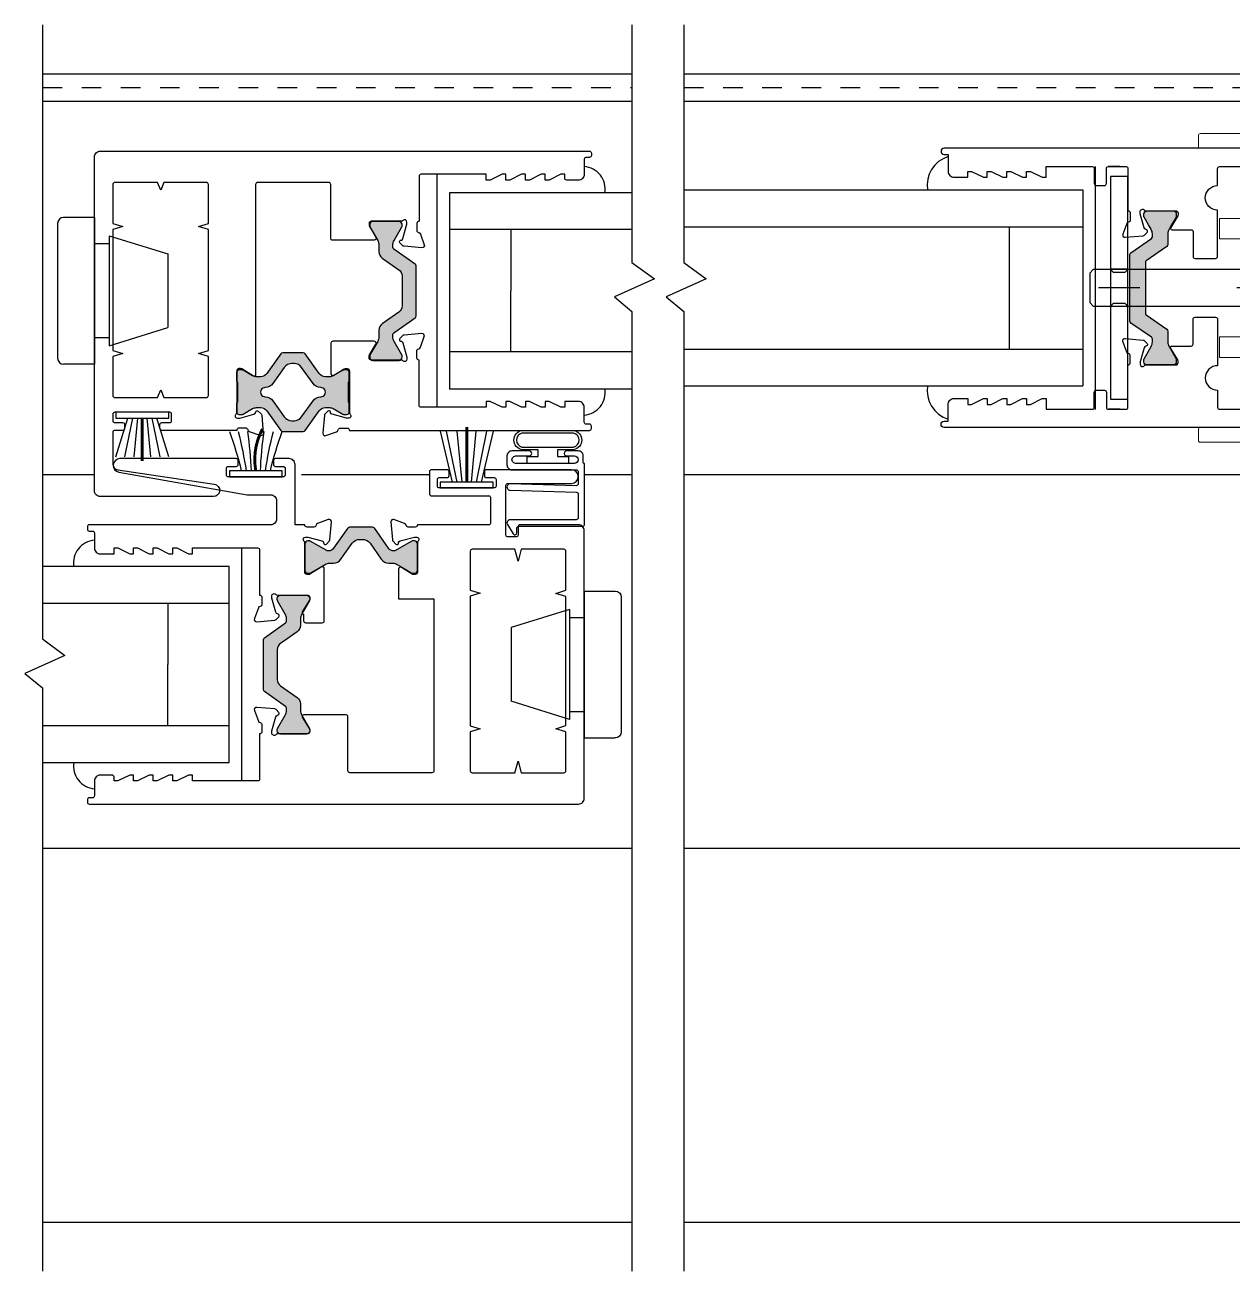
# Model space of a CAD drawing. Extents: x -40 to 95, y -81 to 25.
# Drawn here: x 6.46 to 12.62, y -3.75 to 2.62 of the extents above; entities that cross this region are included whole.
import ezdxf

# ---------------------------------------------------------------- set-up
doc = ezdxf.new("R2010")
doc.units = 0
doc.header["$LTSCALE"] = 0.25
doc.header["$MEASUREMENT"] = 0
doc.linetypes.add('HIDDEN', pattern=[0.375, 0.25, -0.125])
doc.layers.get('0').update_dxf_attribs({"linetype": 'CONTINUOUS'})
for name, color, linetype in [('GLASS-VINYL', 7, 'CONTINUOUS'), ('I-STRUT', 7, 'CONTINUOUS'), ('MISC', 7, 'CONTINUOUS'), ('SASH', 5, 'CONTINUOUS'), ('SEAL', 7, 'CONTINUOUS'), ('SILL-PAN', 7, 'CONTINUOUS'), ('VENT', 5, 'CONTINUOUS')]:
    doc.layers.add(name, color=color, linetype=linetype)
doc.styles.get("Standard").update_dxf_attribs({"font": 'simplex.shx'})

# ---------------------------------------------------------------- blocks, each defined once
blk = doc.blocks.new('25064-18mmX6mm-I-STRUT')
at = {"layer": 'I-STRUT'}
h = blk.add_hatch(color=256, dxfattribs=at)
h.dxf.hatch_style = 1
h.paths.add_polyline_path([(-0.2205, 0.3535, 0.57735), (-0.2341, 0.3299), (-0.2299, 0.3219, -0.215906), (-0.2352, 0.3257), (-0.1953, 0.2566, -0.131652), (-0.189, 0.233), (-0.189, 0.1993, 0.244698), (-0.1722, 0.167), (-0.0877, 0.1078, -0.244698), (-0.0709, 0.0756), (-0.0709, -0.0773, -0.244698), (-0.0877, -0.1095), (-0.1722, -0.1687, 0.244698), (-0.189, -0.201), (-0.189, -0.2347, -0.131652), (-0.1953, -0.2583), (-0.2352, -0.3274, 0.245227), (-0.2355, -0.3346, 0.507805), (-0.2205, -0.3552), (-0.0866, -0.3552, 0.414214), (-0.0709, -0.3394, 0.469068), (-0.0719, -0.3274), (-0.1118, -0.2583, -0.131652), (-0.1181, -0.2347), (-0.1181, -0.2174), (-0.005, -0.1382, 0.244698), (0, -0.1285), (0, -0.1268), (0, 0.1268, 0.244698), (-0.005, 0.1365), (-0.1181, 0.2157), (-0.1181, 0.233, -0.131652), (-0.1118, 0.2566), (-0.0719, 0.3257, 0.131652), (-0.0709, 0.3296, 0.640011), (-0.0866, 0.3535)])
blk.add_lwpolyline([(0, -0.1299), (0, -0.1268), (0, 0.1268, 0.244698), (-0.005, 0.1365), (-0.1131, 0.2122, -0.244698), (-0.1181, 0.2218), (-0.1181, 0.233, -0.131652), (-0.1118, 0.2566), (-0.0719, 0.3257, 0.131652), (-0.0709, 0.3296), (-0.0709, 0.3377, 0.414214), (-0.0866, 0.3535), (-0.2205, 0.3535, 0.414214), (-0.2362, 0.3377), (-0.2362, 0.3296, 0.131652), (-0.2352, 0.3257), (-0.1953, 0.2566, -0.131652), (-0.189, 0.233), (-0.189, 0.1993, 0.244698), (-0.1722, 0.167), (-0.0877, 0.1078, -0.244698), (-0.0709, 0.0756), (-0.0709, -0.0773, -0.244698), (-0.0877, -0.1095), (-0.1722, -0.1687, 0.244698), (-0.189, -0.201), (-0.189, -0.2347, -0.131652), (-0.1953, -0.2583), (-0.2352, -0.3274, 0.131652), (-0.2362, -0.3313), (-0.2362, -0.3394, 0.414214), (-0.2205, -0.3552), (-0.0866, -0.3552, 0.414214), (-0.0709, -0.3394), (-0.0709, -0.3313, 0.131652), (-0.0719, -0.3274), (-0.1118, -0.2583, -0.131652), (-0.1181, -0.2347), (-0.1181, -0.2235, -0.244698), (-0.1131, -0.2139), (-0.005, -0.1382, 0.244698), (0, -0.1285)], format="xyb", dxfattribs=at)
blk = doc.blocks.new('25065-14.6mmX10.2mm-I-STRUT')
at = {"layer": 'I-STRUT'}
h = blk.add_hatch(color=256, dxfattribs=at)
h.dxf.hatch_style = 1
h.paths.add_polyline_path([(-0.2213, 0.1958, 0.242889), (-0.2309, 0.2008), (-0.2835, 0.2008), (-0.336, 0.2008, 0.242889), (-0.3456, 0.1958), (-0.417, 0.0953, -0.242889), (-0.4491, 0.0787), (-0.4697, 0.0787, -0.131652), (-0.4893, 0.084), (-0.5378, 0.112, 0.317667), (-0.5514, 0.1108, 0.6401), (-0.5709, 0.1018), (-0.5709, 0.0591, 0.236068), (-0.5669, 0.0512), (-0.5669, -0.0512, 0.236068), (-0.5709, -0.0591), (-0.5709, -0.1018, 0.6401), (-0.5514, -0.1108, 0.317667), (-0.5378, -0.112), (-0.4893, -0.084, -0.131652), (-0.4697, -0.0787), (-0.4491, -0.0787, -0.242889), (-0.417, -0.0953), (-0.3456, -0.1958, 0.242889), (-0.336, -0.2008), (-0.2835, -0.2008), (-0.2309, -0.2008, 0.242889), (-0.2213, -0.1958), (-0.1499, -0.0953, -0.242889), (-0.1178, -0.0787), (-0.0973, -0.0787, -0.131652), (-0.0776, -0.084), (-0.0291, -0.112, 0.317667), (-0.0155, -0.1108, 0.6401), (0.0039, -0.1018), (0.0039, -0.0591, 0.236068), (0, -0.0512), (0, 0.0512, 0.236068), (0.0039, 0.0591), (0.0039, 0.1018, 0.6401), (-0.0155, 0.1108, 0.317667), (-0.0291, 0.112), (-0.0776, 0.084, -0.131652), (-0.0973, 0.0787), (-0.1178, 0.0787, -0.242889), (-0.1499, 0.0953)])
h.paths.add_polyline_path([(-0.1807, 0.0438, 0.244669), (-0.1419, 0.0239, -1.006741), (-0.1419, -0.0234, 0.244669), (-0.1807, -0.0432), (-0.2392, -0.1255, -0.242889), (-0.2777, -0.1454), (-0.2892, -0.1454, -0.242889), (-0.3277, -0.1255), (-0.3862, -0.0432, 0.244669), (-0.425, -0.0234, -1.006741), (-0.425, 0.0239, 0.244669), (-0.3862, 0.0438), (-0.3277, 0.1261, -0.242889), (-0.2892, 0.1459), (-0.2777, 0.1459, -0.242889), (-0.2392, 0.1261)], flags=16)
for points in [[(-0.5709, -0.0591), (-0.5709, -0.1018, 0.414214), (-0.5591, -0.1136), (-0.5437, -0.1136, 0.131652), (-0.5378, -0.112), (-0.4893, -0.084, -0.131652), (-0.4697, -0.0787), (-0.4491, -0.0787, -0.242889), (-0.417, -0.0953), (-0.3456, -0.1958, 0.242889), (-0.336, -0.2008), (-0.2835, -0.2008), (-0.2309, -0.2008, 0.242889), (-0.2213, -0.1958), (-0.1499, -0.0953, -0.242889), (-0.1178, -0.0787), (-0.0973, -0.0787, -0.131652), (-0.0776, -0.084), (-0.0291, -0.112, 0.131652), (-0.0232, -0.1136), (-0.0079, -0.1136, 0.414214), (0.0039, -0.1018), (0.0039, -0.0591, 0.236068), (0, -0.0512), (0, 0.0512, 0.236068), (0.0039, 0.0591), (0.0039, 0.1018, 0.414214), (-0.0079, 0.1136), (-0.0232, 0.1136, 0.131652), (-0.0291, 0.112), (-0.0776, 0.084, -0.131652), (-0.0973, 0.0787), (-0.1178, 0.0787, -0.242889), (-0.1499, 0.0953), (-0.2213, 0.1958, 0.242889), (-0.2309, 0.2008), (-0.2835, 0.2008), (-0.336, 0.2008, 0.242889), (-0.3456, 0.1958), (-0.417, 0.0953, -0.242889), (-0.4491, 0.0787), (-0.4697, 0.0787, -0.131652), (-0.4893, 0.084), (-0.5378, 0.112, 0.131652), (-0.5437, 0.1136), (-0.5591, 0.1136, 0.414214), (-0.5709, 0.1018), (-0.5709, 0.0591, 0.236068), (-0.5669, 0.0512), (-0.5669, -0.0512, 0.236068)], [(-0.425, -0.0234, -0.244669), (-0.3862, -0.0432), (-0.3277, -0.1255, 0.242889), (-0.2892, -0.1454), (-0.2835, -0.1454), (-0.2777, -0.1454, 0.242889), (-0.2392, -0.1255), (-0.1807, -0.0432, -0.244669), (-0.1419, -0.0234, 1.006741), (-0.1419, 0.0239, -0.244669), (-0.1807, 0.0438), (-0.2392, 0.1261, 0.242889), (-0.2777, 0.1459), (-0.2835, 0.1459), (-0.2892, 0.1459, 0.242889), (-0.3277, 0.1261), (-0.3862, 0.0438, -0.244669), (-0.425, 0.0239, 1.006741)]]:
    blk.add_lwpolyline(points, format="xyb", close=True, dxfattribs=at)
blk = doc.blocks.new('3727-1-THERMAL-SLIDING-INTERLOCKER')
at = {"layer": 'VENT'}
for points in [[(2.5, 0.84), (2.5, 0.764, -0.414214), (2.47, 0.734), (2.41, 0.734, -0.414214), (2.4, 0.744), (2.4, 0.764), (2.38, 0.764), (2.32, 0.734), (2.3, 0.734), (2.3, 0.764), (2.28, 0.764), (2.22, 0.734), (2.2, 0.734), (2.2, 0.764), (2.18, 0.764), (2.12, 0.734), (2.1, 0.734), (2.1, 0.764), (2.08, 0.764), (2.02, 0.734), (2, 0.734), (2, 0.764), (1.667, 0.764, 0.414214), (1.657, 0.754), (1.657, 0.524, 0.414214), (1.6454, 0.5124), (1.6454, 0.4775, 0.359508), (1.6548, 0.4661, -0.263725), (1.6635, 0.4587), (1.6834, 0.4041), (1.6834, 0.404, -0.548619), (1.6715, 0.3885), (1.5799, 0.3965, -0.176327), (1.5727, 0.3999), (1.5586, 0.4139, -0.57735), (1.562, 0.4269), (1.5664, 0.4281, 0.267949), (1.5746, 0.4363), (1.594, 0.5085, 0.065543), (1.5944, 0.5115), (1.5944, 0.5201, 0.6885), (1.5741, 0.5279, -0.213422), (1.5654, 0.524), (1.413, 0.524, 0.414214), (1.4014, 0.5124), (1.4014, 0.5038, 0.137872), (1.4031, 0.4978), (1.4369, 0.4424, -0.585524), (1.4283, 0.4272), (1.216, 0.4272, -0.414214), (1.206, 0.4372), (1.206, 0.712, 0.414214), (1.196, 0.722), (0.8328, 0.722, 0.414214), (0.8228, 0.712), (0.8228, -0.2596, -0.585524), (0.811, -0.2662), (0.7522, -0.2303, 0.137872), (0.7462, -0.2286), (0.7376, -0.2286, 0.414214), (0.726, -0.2402), (0.726, -0.4524, -0.213422), (0.7221, -0.4611, 0.6885), (0.7299, -0.4814), (0.7385, -0.4814, 0.065543), (0.7415, -0.481), (0.8137, -0.4616, 0.267949), (0.8219, -0.4534), (0.8231, -0.449, -0.57735), (0.8361, -0.4456), (0.8501, -0.4597, -0.176327), (0.8535, -0.4669), (0.8615, -0.5585, -0.548619), (0.846, -0.5704), (0.8459, -0.5704), (0.7913, -0.5505, -0.263725), (0.7839, -0.5418, 0.359508), (0.7725, -0.5324), (0.7376, -0.5324, 0.414214), (0.726, -0.544), (0.344, -0.544, -0.414214), (0.334, -0.534), (0.334, -0.514, -0.414214), (0.344, -0.504), (0.384, -0.504, 0.414214), (0.394, -0.494), (0.394, -0.461, 0.414214), (0.384, -0.451), (0.104, -0.451, 0.414214), (0.094, -0.461), (0.094, -0.494, 0.414214), (0.104, -0.504), (0.144, -0.504, -0.414214), (0.154, -0.514), (0.154, -0.534, -0.414214), (0.144, -0.544), (0.104, -0.544, 0.414214), (0.094, -0.554), (0.094, -0.7151, 0.3714), (0.1196, -0.7448), (0.6118, -0.8184, -0.928445), (0.6071, -0.882), (0.03, -0.882, -0.414214), (0, -0.852), (0, 0.852, -0.414214), (0.03, 0.882), (2.526, 0.882, -0.414214), (2.536, 0.872), (2.536, 0.86, -0.414214), (2.526, 0.85), (2.51, 0.85, 0.414214)], [(0.094, 0.5125), (0.1445, 0.497), (0.094, 0.4815), (0.094, -0.1355), (0.1445, -0.151), (0.094, -0.1665), (0.094, -0.366, 0.414214), (0.104, -0.376), (0.3227, -0.376), (0.3382, -0.336), (0.3537, -0.376), (0.572, -0.376, 0.414214), (0.582, -0.366), (0.582, -0.1666), (0.5315, -0.1513), (0.582, -0.136), (0.582, 0.482), (0.5315, 0.4973), (0.582, 0.5126), (0.582, 0.712, 0.414214), (0.572, 0.722), (0.3537, 0.722), (0.3382, 0.682), (0.3227, 0.722), (0.104, 0.722, 0.414214), (0.094, 0.712)]]:
    blk.add_lwpolyline(points, format="xyb", close=True, dxfattribs=at)
blk = doc.blocks.new('3727-2-THERMAL-SLIDING-INTERLOCKER')
at = {"layer": 'VENT'}
blk.add_lwpolyline([(1.1809, -0.5704), (1.2355, -0.5505, 0.263725), (1.2429, -0.5418, -0.359508), (1.2543, -0.5324), (1.2892, -0.5324, -0.414214), (1.3008, -0.544), (2.5254, -0.544, 0.414214), (2.5354, -0.534), (2.5354, -0.522, 0.414214), (2.5254, -0.512), (2.5094, -0.512, -0.414214), (2.4994, -0.502), (2.4994, -0.426, 0.414214), (2.4694, -0.396), (2.3994, -0.396), (2.3994, -0.426), (2.3794, -0.426), (2.3194, -0.396), (2.2994, -0.396), (2.2994, -0.426), (2.2794, -0.426), (2.2194, -0.396), (2.1994, -0.396), (2.1994, -0.426), (2.1794, -0.426), (2.1194, -0.396), (2.0994, -0.396), (2.0994, -0.426), (2.0794, -0.426), (2.0194, -0.396), (1.9994, -0.396), (1.9994, -0.426), (1.6664, -0.426, -0.414214), (1.6564, -0.416), (1.6564, -0.1849, -0.414214), (1.6448, -0.1732), (1.6448, -0.1384, -0.359508), (1.6542, -0.127, 0.263725), (1.6629, -0.1195), (1.6828, -0.065), (1.6828, -0.0649, 0.548619), (1.6709, -0.0493), (1.5793, -0.0574, 0.176327), (1.5721, -0.0607), (1.558, -0.0748, 0.57735), (1.5615, -0.0878), (1.5658, -0.0889, -0.267949), (1.5741, -0.0972), (1.5934, -0.1694, -0.065543), (1.5938, -0.1724), (1.5938, -0.181, -0.6885), (1.5735, -0.1887, 0.213422), (1.5649, -0.1849), (1.4124, -0.1849, -0.414214), (1.4008, -0.1732), (1.4008, -0.1647, -0.137872), (1.4025, -0.1586), (1.4357, -0.1042, 0.585524), (1.4272, -0.089), (1.2164, -0.089, 0.414214), (1.2064, -0.099), (1.2064, -0.254, 0.585524), (1.2216, -0.2626), (1.2746, -0.2303, -0.137872), (1.2806, -0.2286), (1.2892, -0.2286, -0.414214), (1.3008, -0.2402), (1.3008, -0.4524, 0.213422), (1.3047, -0.4611, -0.6885), (1.2969, -0.4814), (1.2883, -0.4814, -0.065543), (1.2853, -0.481), (1.2131, -0.4616, -0.267949), (1.2049, -0.4534), (1.2037, -0.449, 0.57735), (1.1907, -0.4456), (1.1767, -0.4597, 0.176327), (1.1733, -0.4669), (1.1653, -0.5585, 0.548619), (1.1808, -0.5704)], format="xyb", close=True, dxfattribs=at)
blk = doc.blocks.new('A$C1D443341')
for p, q in [((0, 0.719), (0, 0.031)), ((0.188, 0.75), (0.031, 0.75)), ((0.188, 0.75), (0.188, 0)), ((0.264, 0.656), (0.562, 0.563)), ((0.264, 0.656), (0.264, 0.094)), ((0.264, 0.615), (0.188, 0.615)), ((0.562, 0.563), (0.562, 0.187)), ((0.264, 0.135), (0.188, 0.135)), ((0.264, 0.094), (0.562, 0.187)), ((0.188, 0), (0.031, 0))]:
    blk.add_line(p, q)
for centre, start, end in [((0.031, 0.719), 90, 180), ((0.031, 0.031), 180, 270)]:
    blk.add_arc(centre, 0.031, start, end)
blk = doc.blocks.new('*U198')
for p, q in [((0.03, 0.0494), (0.2285, 0.0899)), ((0.03, 0.0235), (0.2285, 0.0428)), ((0.03, -0.0235), (0.2285, -0.0428)), ((0.03, -0.0494), (0.2285, -0.0899))]:
    blk.add_line(p, q)
at = {"layer": 'SEAL'}
for p, q in [((0.2285, 0.135), (0.03, 0.0742)), ((0.2285, -0.135), (0.03, -0.0742))]:
    blk.add_line(p, q, dxfattribs=at)
blk.add_lwpolyline([(0, -0.135), (0, 0.135), (0.03, 0.135), (0.03, -0.135)], close=True, dxfattribs=at)
at = {"layer": 'SEAL', "const_width": 0.015}
blk.add_lwpolyline([(0.03, 0), (0.2496, 0)], dxfattribs=at)
at = {"flags": 9}
for tag, p in [('MANUFACTURER_PART_#', (0, -0.1988)), ('FLEETWOOD_PART_#', (-0.0006, -0.2487))]:
    blk.add_attdef(tag, p, '', height=0.0312, dxfattribs=at)
blk = doc.blocks.new('3727-SLIDING-INTERLOCK-ASSEMBLY')
for name, p in [('3727-1-THERMAL-SLIDING-INTERLOCKER', (-1.8119, -0.1719)), ('25064-18mmX6mm-I-STRUT', (-0.1708, -0.0029)), ('3727-2-THERMAL-SLIDING-INTERLOCKER', (-1.8113, -0.1719)), ('25065-14.6mmX10.2mm-I-STRUT', (-0.5151, -0.5208))]:
    blk.add_blockref(name, p)
at = {"layer": 'MISC'}
blk.add_blockref('A$C1D443341', (-1.9999, -0.3779), dxfattribs=at)
at = {"layer": 'SEAL', "xscale": -1, "rotation": 90}
blk.add_blockref('*U198', (-1.5679, -0.6229), dxfattribs=at)
blk = doc.blocks.new('3728-1-FIXED-INTERLOCKER')
at = {"layer": 'VENT', "linetype": 'Continuous'}
blk.add_lwpolyline([(-0.9169, 0.7195), (-0.9715, 0.7394), (-0.9715, 0.7394, 0.548619), (-0.9871, 0.7275), (-0.9791, 0.6359, 0.176327), (-0.9757, 0.6287), (-0.9616, 0.6146, 0.57735), (-0.9487, 0.618), (-0.9475, 0.6224, -0.267949), (-0.9393, 0.6306), (-0.8671, 0.65, -0.065543), (-0.8641, 0.6504), (-0.8555, 0.6504, -0.6885), (-0.8477, 0.6301, 0.213422), (-0.8516, 0.6214), (-0.8516, 0.471, -0.414214), (-0.8632, 0.4594), (-0.8718, 0.4594, -0.137872), (-0.8778, 0.4611), (-0.9332, 0.4949, 0.585524), (-0.9484, 0.4864), (-0.9484, 0.3344), (-0.7674, 0.3344), (-0.7674, -0.543, -0.414214), (-0.7774, -0.553), (-1.196, -0.553, -0.414214), (-1.206, -0.543), (-1.206, -0.268, 0.414214), (-1.216, -0.258), (-1.4324, -0.258, 0.585524), (-1.439, -0.2698), (-1.4031, -0.3286, -0.137872), (-1.4014, -0.3346), (-1.4014, -0.3432, -0.414214), (-1.413, -0.3548), (-1.5654, -0.3548, 0.213422), (-1.5741, -0.3587, -0.6885), (-1.5944, -0.3509), (-1.5944, -0.3423, -0.065543), (-1.594, -0.3393), (-1.5746, -0.2671, -0.267949), (-1.5664, -0.2589), (-1.562, -0.2577, 0.57735), (-1.5586, -0.2447), (-1.5727, -0.2307, 0.176327), (-1.5799, -0.2273), (-1.6715, -0.2193, 0.548619), (-1.6834, -0.2348), (-1.6834, -0.2349), (-1.6635, -0.2895, 0.263725), (-1.6548, -0.2969, -0.359508), (-1.6454, -0.3083), (-1.6454, -0.3432, -0.414214), (-1.657, -0.3548), (-1.657, -0.585, -0.414214), (-1.667, -0.595), (-2, -0.595), (-2, -0.565), (-2.02, -0.565), (-2.08, -0.595), (-2.1, -0.595), (-2.1, -0.565), (-2.12, -0.565), (-2.18, -0.595), (-2.2, -0.595), (-2.2, -0.565), (-2.22, -0.565), (-2.28, -0.595), (-2.3, -0.595), (-2.3, -0.565), (-2.32, -0.565), (-2.38, -0.595), (-2.4, -0.595), (-2.4, -0.575, 0.414214), (-2.41, -0.565), (-2.47, -0.565, 0.414214), (-2.5, -0.595), (-2.5, -0.671, -0.414214), (-2.51, -0.681), (-2.526, -0.681, 0.414214), (-2.536, -0.691), (-2.536, -0.703, 0.414214), (-2.526, -0.713), (-0.03, -0.713, 0.414214), (0, -0.683), (0, 0.683, 0.414214), (-0.03, 0.713), (-0.328, 0.713, 0.414214), (-0.338, 0.703), (-0.338, 0.661, -0.414214), (-0.348, 0.651), (-0.39, 0.651, -0.414214), (-0.4, 0.661), (-0.4, 0.914, -0.414214), (-0.39, 0.924), (-0.066, 0.924, 1), (-0.066, 0.994), (-0.5, 0.994, 0.414214), (-0.51, 0.984), (-0.51, 0.964, 0.414214), (-0.5, 0.954), (-0.46, 0.954, -0.414214), (-0.45, 0.944), (-0.45, 0.911, -0.414214), (-0.46, 0.901), (-0.74, 0.901, -0.414214), (-0.75, 0.911), (-0.75, 0.944, -0.414214), (-0.74, 0.954), (-0.7, 0.954, 0.414214), (-0.69, 0.964), (-0.69, 0.984, 0.414214), (-0.7, 0.994), (-0.78, 0.994, 0.414214), (-0.79, 0.984), (-0.79, 0.871, 0.414214), (-0.78, 0.861), (-0.488, 0.861, -0.414214), (-0.478, 0.851), (-0.478, 0.723, -0.414214), (-0.488, 0.713), (-0.8516, 0.713, -0.414214), (-0.8632, 0.7014), (-0.8981, 0.7014, -0.359508), (-0.9095, 0.7108, 0.263725), (-0.9169, 0.7195), (-0.9715, 0.7394), (-0.9715, 0.7394, 0.548619), (-0.9871, 0.7275), (-0.9791, 0.6359)], format="xyb", dxfattribs=at)
blk.add_lwpolyline([(-0.094, -0.3435), (-0.1445, -0.328), (-0.094, -0.3125), (-0.094, 0.3475), (-0.1445, 0.363), (-0.094, 0.3785), (-0.094, 0.578, 0.414214), (-0.104, 0.588), (-0.3227, 0.588), (-0.3382, 0.528), (-0.3537, 0.588), (-0.572, 0.588, 0.414214), (-0.582, 0.578), (-0.582, 0.3786), (-0.5315, 0.3633), (-0.582, 0.348), (-0.582, -0.313), (-0.5315, -0.3283), (-0.582, -0.3436), (-0.582, -0.543, 0.414214), (-0.572, -0.553), (-0.3537, -0.553), (-0.3382, -0.493), (-0.3227, -0.553), (-0.104, -0.553, 0.414214), (-0.094, -0.543)], format="xyb", close=True, dxfattribs=at)
blk = doc.blocks.new('3728-2-FIXED-INTERLOCKER')
at = {"layer": 'VENT', "linetype": 'Continuous'}
blk.add_lwpolyline([(-1.8264, 1.001, -0.414214), (-1.8164, 1.011), (-1.7764, 1.011, 0.414214), (-1.7664, 1.021), (-1.7664, 1.041, 0.414214), (-1.7764, 1.051), (-2.3695, 1.051, 0.916331), (-2.3756, 0.9815), (-1.7204, 0.866), (-1.6004, 0.866, -0.414214), (-1.5704, 0.836), (-1.5704, 0.743, -0.414214), (-1.6004, 0.713), (-2.526, 0.713, 0.414214), (-2.536, 0.703), (-2.536, 0.691, 0.414214), (-2.526, 0.681), (-2.51, 0.681, -0.414214), (-2.5, 0.671), (-2.5, 0.595, 0.414214), (-2.47, 0.565), (-2.4, 0.565), (-2.4, 0.595), (-2.38, 0.595), (-2.32, 0.565), (-2.3, 0.565), (-2.3, 0.595), (-2.28, 0.595), (-2.22, 0.565), (-2.2, 0.565), (-2.2, 0.595), (-2.18, 0.595), (-2.12, 0.565), (-2.1, 0.565), (-2.1, 0.595), (-2.08, 0.595), (-2.02, 0.565), (-2, 0.565), (-2, 0.595), (-1.667, 0.595, -0.414214), (-1.657, 0.585), (-1.657, 0.3539, -0.414214), (-1.6454, 0.3422), (-1.6454, 0.3074, -0.359508), (-1.6548, 0.296, 0.263725), (-1.6635, 0.2885), (-1.6834, 0.234), (-1.6834, 0.2339, 0.548619), (-1.6715, 0.2183), (-1.5799, 0.2264, 0.176327), (-1.5727, 0.2297), (-1.5586, 0.2438, 0.57735), (-1.562, 0.2568), (-1.5664, 0.2579, -0.267949), (-1.5746, 0.2662), (-1.594, 0.3384, -0.065543), (-1.5944, 0.3414), (-1.5944, 0.35, -0.6885), (-1.5741, 0.3577, 0.213422), (-1.5654, 0.3539), (-1.413, 0.3539, -0.414214), (-1.4014, 0.3422), (-1.4014, 0.3337, -0.137872), (-1.4031, 0.3276), (-1.439, 0.2688, 0.585524), (-1.4324, 0.257), (-1.4324, 0.223, 0.414214), (-1.4224, 0.213), (-1.337, 0.213, 0.414214), (-1.327, 0.223), (-1.327, 0.4879, 0.585524), (-1.3422, 0.4964), (-1.4001, 0.4611, -0.137872), (-1.4062, 0.4594), (-1.4148, 0.4594, -0.414214), (-1.4264, 0.471), (-1.4264, 0.6214, 0.213422), (-1.4303, 0.6301, -0.6885), (-1.4225, 0.6504), (-1.4139, 0.6504, -0.065543), (-1.4109, 0.65), (-1.3387, 0.6306, -0.267949), (-1.3305, 0.6224), (-1.3293, 0.618, 0.57735), (-1.3163, 0.6146), (-1.3022, 0.6287, 0.176327), (-1.2989, 0.6359), (-1.2909, 0.7275, 0.548619), (-1.3064, 0.7394), (-1.3065, 0.7394), (-1.3611, 0.7195, 0.263725), (-1.3685, 0.7108, -0.359508), (-1.3799, 0.7014), (-1.4148, 0.7014, -0.414214), (-1.4264, 0.713), (-1.4764, 0.713), (-1.4764, 0.7587), (-1.4764, 1.021, 0.414214), (-1.5064, 1.051), (-1.5764, 1.051, 0.414214), (-1.5864, 1.041), (-1.5864, 1.021, 0.414214), (-1.5764, 1.011), (-1.5364, 1.011, -0.414214), (-1.5264, 1.001), (-1.5264, 0.968, -0.414214), (-1.5364, 0.958), (-1.8164, 0.958, -0.414214), (-1.8264, 0.968)], format="xyb", close=True, dxfattribs=at)
blk = doc.blocks.new('25066-14.6mmX6mm-I-STRUT')
at = {"layer": 'I-STRUT'}
h = blk.add_hatch(color=256, dxfattribs=at)
h.dxf.hatch_style = 1
h.paths.add_polyline_path([(-0.0068, -0.063), (0, -0.063), (0.0068, -0.063, -0.244698), (0.0455, -0.0831), (0.1027, -0.1649, 0.304221), (0.1509, -0.1859, -0.181711), (0.1837, -0.1914), (0.2205, -0.2126), (0.2596, -0.2352, 0.245227), (0.2669, -0.2355, 0.507805), (0.2874, -0.2205), (0.2874, -0.2008), (0.2874, -0.1063), (0.2874, -0.0866, 0.57735), (0.2638, -0.073), (0.2559, -0.0769, -0.205948), (0.2596, -0.0719), (0.2205, -0.0945), (0.1755, -0.1205, -0.131652), (0.1696, -0.122), (0.166, -0.122, -0.244698), (0.1402, -0.1086), (0.07, -0.0084, 0.244698), (0.0539, 0), (0, 0), (-0.0539, 0, 0.244698), (-0.07, -0.0084), (-0.1402, -0.1086, -0.244698), (-0.166, -0.122), (-0.1728, -0.122), (-0.2596, -0.0719, 0.131652), (-0.2635, -0.0709, 0.640011), (-0.2874, -0.0866), (-0.2874, -0.1063), (-0.2874, -0.2008), (-0.2874, -0.2205, 0.414214), (-0.2717, -0.2362, 0.469068), (-0.2596, -0.2352), (-0.1837, -0.1914, -0.131652), (-0.1601, -0.185), (-0.1414, -0.185, 0.244698), (-0.1027, -0.1649), (-0.0455, -0.0831, -0.244698)])
blk.add_lwpolyline([(-0.2635, -0.0709), (-0.2717, -0.0709, 0.414214), (-0.2874, -0.0866), (-0.2874, -0.1063), (-0.2874, -0.2008), (-0.2874, -0.2205, 0.414214), (-0.2717, -0.2362), (-0.2635, -0.2362, 0.131652), (-0.2596, -0.2352), (-0.1837, -0.1914, -0.131652), (-0.1601, -0.185), (-0.1414, -0.185, 0.244698), (-0.1027, -0.1649), (-0.0455, -0.0831, -0.244698), (-0.0068, -0.063), (0, -0.063), (0.0068, -0.063, -0.244698), (0.0455, -0.0831), (0.1027, -0.1649, 0.244698), (0.1414, -0.185), (0.1601, -0.185, -0.131652), (0.1837, -0.1914), (0.2205, -0.2126), (0.2596, -0.2352, 0.131652), (0.2635, -0.2362), (0.2717, -0.2362, 0.414214), (0.2874, -0.2205), (0.2874, -0.2008), (0.2874, -0.1063), (0.2874, -0.0866, 0.414214), (0.2717, -0.0709), (0.2635, -0.0709, 0.131652), (0.2596, -0.0719), (0.2205, -0.0945), (0.1755, -0.1205, -0.131652), (0.1696, -0.122), (0.166, -0.122, -0.244698), (0.1402, -0.1086), (0.07, -0.0084, 0.244698), (0.0539, 0), (0, 0), (-0.0539, 0, 0.244698), (-0.07, -0.0084), (-0.1402, -0.1086, -0.244698), (-0.166, -0.122), (-0.1696, -0.122, -0.131652), (-0.1755, -0.1205), (-0.2596, -0.0719), (-0.2614, -0.0709), (-0.2635, -0.0709, -0.131652), (-0.2596, -0.0719)], format="xyb", dxfattribs=at)
blk = doc.blocks.new('*U199')
for centre, radius, start, end in [((-0.3932, 1.8385), 1.8144, 283.48725, 290.13438), ((-0.2541, 1.9815), 1.9529, 278.36473, 284.39471), ((-0.0497, 1.9172), 1.8953, 272.41045, 278.52923), ((-0.0497, -1.9172), 1.8953, 81.47077, 87.58955), ((-0.2541, -1.9815), 1.9529, 75.60529, 81.63527), ((-0.3932, -1.8385), 1.8144, 69.86562, 76.51275)]:
    blk.add_arc(centre, radius, start, end)
at = {"layer": 'SEAL'}
blk.add_lwpolyline([(0, -0.135), (0, 0.135), (0.03, 0.135), (0.03, -0.135)], close=True, dxfattribs=at)
at = {"layer": 'SEAL', "const_width": 0.015}
blk.add_lwpolyline([(0.03, 0, 0.171612), (0.2445, 0.0342)], format="xyb", dxfattribs=at)
at = {"flags": 9}
for tag, p in [('MANUFACTURER_PART_#', (0, -0.1988)), ('FLEETWOOD_PART_#', (-0.0006, -0.2487))]:
    blk.add_attdef(tag, p, '', height=0.0312, dxfattribs=at)
blk = doc.blocks.new('19117-Seal')
for p, q in [((0.29, 0.1349), (0.03, 0.0742)), ((0.03, 0.0494), (0.29, 0.1025)), ((0.03, 0.0235), (0.29, 0.0488)), ((0.03, -0.0235), (0.29, -0.0488)), ((0.03, -0.0494), (0.29, -0.1025)), ((0.29, -0.135), (0.03, -0.0742))]:
    blk.add_line(p, q)
at = {"const_width": 0.015}
blk.add_lwpolyline([(0.03, 0), (0.3116, 0)], dxfattribs=at)
at = {"layer": 'SEAL'}
blk.add_lwpolyline([(0, -0.135), (0, 0.135), (0.03, 0.135), (0.03, -0.135)], close=True, dxfattribs=at)
at = {"flags": 9}
for tag, p in [('MANUFACTURER_PART_#', (0, -0.1988)), ('FLEETWOOD_PART_#', (-0.0006, -0.2487))]:
    blk.add_attdef(tag, p, '', height=0.0312, dxfattribs=at)
blk = doc.blocks.new('*U204')
at = {"layer": 'SASH', "color": 7}
for points in [[(1.5212, 1.0268), (1.5212, 1.0618), (1.5762, 1.0618), (1.5762, 1.0963), (1.4943, 1.0963, -0.830739), (1.4943, 1.195), (1.7581, 1.195, -0.830739), (1.7581, 1.0963), (1.6762, 1.0963), (1.6762, 1.0618), (1.7312, 1.0618), (1.7312, 1.0268)], [(1.7581, 1.1817), (1.4943, 1.1817, 0.768484), (1.4943, 1.1096), (1.7581, 1.1096, 0.768484)]]:
    blk.add_lwpolyline(points, format="xyb", close=True, dxfattribs=at)
at = {"layer": 'VENT', "color": 7}
blk.add_lwpolyline([(1.4341, 0.8894), (1.7716, 0.8795, -0.405608), (1.7815, 0.8692), (1.7815, 0.749, -0.414214), (1.7712, 0.7387), (1.434, 0.7387, 0.586161), (1.42, 0.7138), (1.4488, 0.6668, 0.75692), (1.4678, 0.6721), (1.4678, 0.6957, -0.414214), (1.4781, 0.7059), (1.8041, 0.7059, 0.414214), (1.8143, 0.7162), (1.8143, 1.0235, 0.414214), (1.811, 1.0268), (1.8105, 1.0268, -0.414214), (1.8071, 1.0301), (1.8071, 1.0647, 0.414214), (1.7815, 1.0904), (1.723, 1.0904, 1.000001), (1.723, 1.0647), (1.7625, 1.0647, -1), (1.7625, 1.0268), (1.4622, 1.0268, -1.000001), (1.4622, 1.0647), (1.5313, 1.0647, 1), (1.5313, 1.0904), (1.4432, 1.0904, 0.414214), (1.4176, 1.0647), (1.4176, 1.0196, 0.414214), (1.4432, 0.994), (1.7712, 0.994, -0.414214), (1.7815, 0.9837), (1.7815, 0.9225, -0.422884), (1.7709, 0.9123), (1.4347, 0.9222, 1.023375)], format="xyb", close=True, dxfattribs=at)
for name, p in [('3728-2-FIXED-INTERLOCKER', (1.8125, 0)), ('3728-1-FIXED-INTERLOCKER', (1.8125, 0)), ('25066-14.6mmX6mm-I-STRUT', (0.6735, 0.7018))]:
    blk.add_blockref(name, p)
at = {"xscale": -1}
blk.add_blockref('25064-18mmX6mm-I-STRUT', (0.1749, 0), dxfattribs=at)
at = {"layer": 'MISC', "xscale": -1}
blk.add_blockref('A$C1D443341', (2.0005, -0.375), dxfattribs=at)
at = {"layer": 'SEAL', "xscale": -1, "rotation": 270}
for name, p in [('*U199', (0.1361, 0.958)), ('19117-Seal', (1.2125, 0.901))]:
    blk.add_blockref(name, p, dxfattribs=at)
blk = doc.blocks.new('*U207')
for name, p in [('3727-SLIDING-INTERLOCK-ASSEMBLY', (0.5619, 0.9569)), ('*U204', (-0.5625, -0.954))]:
    blk.add_blockref(name, p)
blk = doc.blocks.new('3070CR-Archetype-Narrow-Latch_Lead-Stile')
h = blk.add_hatch(color=7)
h.dxf.hatch_style = 1
h.paths.add_polyline_path([(0.364, 0.1309, -0.244698), (0.3674, 0.1373), (0.4732, 0.2114, 0.244698), (0.4782, 0.2211), (0.4782, 0.2758, -0.131652), (0.4845, 0.2994), (0.4981, 0.3228), (0.5204, 0.3615, 0.131652), (0.5215, 0.3657), (0.5215, 0.378, 0.414214), (0.5058, 0.3937), (0.3719, 0.3937, 0.414214), (0.3562, 0.378), (0.3562, 0.3657, 0.131652), (0.3573, 0.3615), (0.3796, 0.3228), (0.3931, 0.2994, -0.131652), (0.3995, 0.2758), (0.3995, 0.2621, -0.244698), (0.3944, 0.2524), (0.2903, 0.1795, 0.244698), (0.2853, 0.1698), (0.2853, -0.1698, 0.244698), (0.2903, -0.1795), (0.3944, -0.2524, -0.103471), (0.3977, -0.2559, -0.13774), (0.3995, -0.2621), (0.3995, -0.2758, -0.131652), (0.3931, -0.2994), (0.3573, -0.3615, 0.131652), (0.3562, -0.3657), (0.3562, -0.378, 0.414214), (0.3719, -0.3937), (0.5058, -0.3937, 0.414214), (0.5215, -0.378), (0.5215, -0.3657, 0.137872), (0.5203, -0.3614), (0.5203, -0.3613), (0.4845, -0.2994, -0.131652), (0.4782, -0.2758), (0.4782, -0.2211, 0.244698), (0.4732, -0.2114), (0.3674, -0.1373, -0.244698), (0.364, -0.1309)])
h = blk.add_hatch(color=7)
h.dxf.hatch_style = 1
h.paths.add_polyline_path([(2.5303, 0.1698, 0.244698), (2.5252, 0.1795), (2.4211, 0.2524, -0.244698), (2.4161, 0.2621), (2.4161, 0.2758, -0.131652), (2.4224, 0.2994), (2.436, 0.3228), (2.4583, 0.3615, 0.131652), (2.4594, 0.3657), (2.4594, 0.378, 0.414214), (2.4437, 0.3937), (2.3098, 0.3937, 0.414214), (2.2941, 0.378), (2.2941, 0.3657, 0.131652), (2.2952, 0.3615), (2.3175, 0.3228), (2.331, 0.2994, -0.131652), (2.3374, 0.2758), (2.3374, 0.2211, 0.244698), (2.3424, 0.2114), (2.4482, 0.1373, -0.244698), (2.4515, 0.1309), (2.4515, -0.1309, -0.244698), (2.4482, -0.1373), (2.3424, -0.2114, 0.244698), (2.3374, -0.2211), (2.3374, -0.2758, -0.131652), (2.331, -0.2994), (2.2952, -0.3615, 0.131652), (2.2941, -0.3657), (2.2941, -0.378, 0.414214), (2.3098, -0.3937), (2.4437, -0.3937, 0.414214), (2.4594, -0.378), (2.4594, -0.3657, 0.131652), (2.4583, -0.3615), (2.4224, -0.2994, -0.131652), (2.4161, -0.2758), (2.4161, -0.2621, -0.13774), (2.4178, -0.2559, -0.103471), (2.4211, -0.2524), (2.5252, -0.1795, 0.244698), (2.5303, -0.1698)])
at = {"color": 7, "linetype": 'Continuous', "lineweight": 15}
for p, q in [((0.8059, 0.778), (0.8059, 0.723)), ((0.9309, 0.788), (0.8159, 0.788)), ((2.0559, 0.788), (0.9309, 0.788)), ((2.1709, 0.788), (2.0559, 0.788)), ((2.1809, 0.778), (2.1809, 0.723)), ((0.2734, 0.5937), (0.3784, 0.5937)), ((0.2734, 0.4688), (0.2734, 0.5937)), ((0.3784, 0.5937), (0.3784, 0.4688)), ((0.3784, 0.4688), (0.2734, 0.4688)), ((0.2734, -0.4688), (0.2734, 0.4688)), ((0.3784, -0.4688), (0.3784, 0.4688)), ((2.0734, 0.355), (0.4969, 0.355)), ((2.0734, 0.25), (2.0734, 0.355)), ((-0.4786, 0.225), (-0.4786, -0.225)), ((-0.4786, 0.225), (1.9214, 0.225)), ((-0.2291, -0.225), (-0.2291, 0.225)), ((0.4834, -0.2365), (0.4834, 0.2365)), ((0.4969, 0.25), (2.0734, 0.25)), ((2.0594, 0.25), (1.6594, 0.25)), ((1.7714, 0.225), (1.7714, 0.075)), ((1.9214, 0.225), (1.9214, 0.075)), ((1.9214, 0.15), (-0.4786, 0.15)), ((1.9214, 0.075), (-0.4786, 0.075)), ((1.3694, 0), (-0.4786, 0)), ((-0.4786, -0.075), (1.9214, -0.075)), ((1.7714, -0.075), (1.7714, -0.225)), ((1.9214, -0.075), (1.9214, -0.225)), ((-0.4786, -0.15), (1.9214, -0.15)), ((1.9214, -0.225), (-0.4786, -0.225)), ((2.0734, -0.25), (0.4969, -0.25)), ((2.0594, -0.25), (1.6594, -0.25)), ((2.0734, -0.25), (2.0734, -0.355)), ((0.4969, -0.355), (2.0734, -0.355)), ((0.2734, -0.4688), (0.3784, -0.4688)), ((0.2734, -0.5938), (0.2734, -0.4688)), ((0.3784, -0.4688), (0.3784, -0.5938)), ((0.3784, -0.5938), (0.2734, -0.5938)), ((0.8059, -0.778), (0.8059, -0.723)), ((2.1809, -0.778), (2.1809, -0.723)), ((0.9309, -0.788), (0.8159, -0.788)), ((2.0559, -0.788), (0.9309, -0.788)), ((2.1709, -0.788), (2.0559, -0.788))]:
    blk.add_line(p, q, dxfattribs=at)
at = {"color": 7, "ltscale": 0.5}
for p, q in [((0.366, 0.125), (0.2734, 0.2055)), ((2.5404, 0.095), (2.6304, 0.095)), ((2.5554, 0.08), (2.5404, 0.095)), ((2.6154, 0.08), (2.5554, 0.08)), ((2.6154, 0.08), (2.6304, 0.095)), ((0.2734, -0.2055), (0.366, -0.125)), ((2.5404, -0.095), (2.5554, -0.08)), ((2.5404, -0.095), (2.6304, -0.095)), ((2.5554, -0.08), (2.6154, -0.08)), ((2.6304, -0.095), (2.6154, -0.08))]:
    blk.add_line(p, q, dxfattribs=at)
at = {"color": 7}
for p, q in [((0.4124, 0.0887), (0.2909, 0.1925)), ((0.2909, 0.1925), (0.2909, 0.03)), ((0.4124, 0.0887), (1.2817, 0.0887)), ((0.4124, -0.0887), (0.4124, 0.0887)), ((1.3694, 0.075), (1.3694, -0.075)), ((0.2909, 0.03), (0.3439, 0.03)), ((0.3439, -0.03), (0.3439, 0.03)), ((-0.4141, 0), (0.2734, 0)), ((0.0189, 0), (1.9849, 0)), ((0.2909, -0.1925), (0.2909, -0.03)), ((0.2909, -0.03), (0.3439, -0.03)), ((0.4124, -0.0887), (0.2909, -0.1925)), ((0.4124, -0.0887), (1.2817, -0.0887))]:
    blk.add_line(p, q, dxfattribs=at)
at = {"color": 7, "ltscale": 0.3}
blk.add_line((2.4804, 0), (2.6904, 0), dxfattribs=at)
at = {"color": 7}
for points in [[(2.5404, 0.568), (2.6304, 0.568), (2.6304, -0.568), (2.5404, -0.568)], [(2.7172, -0.093), (1.2817, -0.093), (1.2817, 0.0931), (2.7172, 0.0931), (2.7351, 0.0752), (2.7351, -0.0752)]]:
    blk.add_lwpolyline(points, close=True, dxfattribs=at)
at = {"color": 7, "lineweight": 30}
for points in [[(0.364, 0.1309), (0.364, -0.1309, 0.244698), (0.3674, -0.1373), (0.4732, -0.2114, -0.244698), (0.4782, -0.2211), (0.4782, -0.2758, 0.131652), (0.4845, -0.2994), (0.5204, -0.3615, -0.131652), (0.5215, -0.3657), (0.5215, -0.378, -0.414214), (0.5058, -0.3937), (0.3719, -0.3937, -0.414214), (0.3562, -0.378), (0.3562, -0.3657, -0.131652), (0.3573, -0.3615), (0.3931, -0.2994, 0.131652), (0.3995, -0.2758), (0.3995, -0.2621, 0.13774), (0.3977, -0.2559, 0.103471), (0.3944, -0.2524), (0.2903, -0.1795, -0.244698), (0.2853, -0.1698), (0.2853, 0.1698, -0.244698), (0.2903, 0.1795), (0.3944, 0.2524, 0.244698), (0.3995, 0.2621), (0.3995, 0.2758, 0.131652), (0.3931, 0.2994), (0.3796, 0.3228), (0.3573, 0.3615, -0.131652), (0.3562, 0.3657), (0.3562, 0.378, -0.414214), (0.3719, 0.3937), (0.5058, 0.3937, -0.414214), (0.5215, 0.378), (0.5215, 0.3657, -0.131652), (0.5204, 0.3615), (0.4981, 0.3228), (0.4845, 0.2994, 0.131652), (0.4782, 0.2758), (0.4782, 0.2211, -0.244698), (0.4732, 0.2114), (0.3674, 0.1373, 0.244698)], [(2.4515, 0.1309), (2.4515, -0.1309, -0.244698), (2.4482, -0.1373), (2.3424, -0.2114, 0.244698), (2.3374, -0.2211), (2.3374, -0.2758, -0.131652), (2.331, -0.2994), (2.2952, -0.3615, 0.131652), (2.2941, -0.3657), (2.2941, -0.378, 0.414214), (2.3098, -0.3937), (2.4437, -0.3937, 0.414214), (2.4594, -0.378), (2.4594, -0.3657, 0.131652), (2.4583, -0.3615), (2.4224, -0.2994, -0.131652), (2.4161, -0.2758), (2.4161, -0.2621, -0.13774), (2.4178, -0.2559, -0.103471), (2.4211, -0.2524), (2.5252, -0.1795, 0.244698), (2.5303, -0.1698), (2.5303, 0.1698, 0.244698), (2.5252, 0.1795), (2.4211, 0.2524, -0.244698), (2.4161, 0.2621), (2.4161, 0.2758, -0.131652), (2.4224, 0.2994), (2.436, 0.3228), (2.4583, 0.3615, 0.131652), (2.4594, 0.3657), (2.4594, 0.378, 0.414214), (2.4437, 0.3937), (2.3098, 0.3937, 0.414214), (2.2941, 0.378), (2.2941, 0.3657, 0.131652), (2.2952, 0.3615), (2.3175, 0.3228), (2.331, 0.2994, -0.131652), (2.3374, 0.2758), (2.3374, 0.2211, 0.244698), (2.3424, 0.2114), (2.4482, 0.1373, -0.244698)]]:
    blk.add_lwpolyline(points, format="xyb", close=True, dxfattribs=at)
at = {"color": 7, "linetype": 'Continuous', "lineweight": 15}
for centre, radius, start, end in [((0.8159, 0.778), 0.01, 90, 180), ((2.1709, 0.778), 0.01, 0, 90), ((0.8159, 0.723), 0.01, 180, 270), ((2.1709, 0.723), 0.01, 270, 0), ((0.4969, 0.2365), 0.1185, 90, 180), ((0.4969, 0.2365), 0.0135, 90, 180), ((0.4969, -0.2365), 0.1185, 180, 270), ((0.4969, -0.2365), 0.0135, 180, 270), ((0.8159, -0.723), 0.01, 90, 180), ((2.1709, -0.723), 0.01, 0, 90), ((0.8159, -0.778), 0.01, 180, 270), ((2.1709, -0.778), 0.01, 270, 0)]:
    blk.add_arc(centre, radius, start, end, dxfattribs=at)
at = {"layer": 'VENT'}
for points in [[(2.5828, 0.6197), (2.6404, 0.6197), (2.5504, 0.6197, 0.414214), (2.5404, 0.6097), (2.5404, 0.3937, 0.414214), (2.5288, 0.3821), (2.5288, 0.3472, 0.359508), (2.5382, 0.3358, -0.263725), (2.5469, 0.3284), (2.5668, 0.2738), (2.5668, 0.2737, -0.548619), (2.5549, 0.2582), (2.4632, 0.2662, -0.176327), (2.456, 0.2696), (2.442, 0.2836, -0.57735), (2.4454, 0.2966), (2.4498, 0.2978, 0.267949), (2.458, 0.306), (2.4774, 0.3782, 0.065543), (2.4778, 0.3812), (2.4778, 0.3898, 0.6885), (2.4575, 0.3976, -0.213422), (2.4488, 0.3937), (2.2964, 0.3937, 0.414214), (2.2848, 0.3821), (2.2848, 0.3735, 0.137872), (2.2865, 0.3675), (2.3224, 0.3087, -0.585524), (2.3158, 0.2969), (2.2182, 0.2969, 0.414214), (2.2082, 0.2869), (2.2082, 0.1602, -0.414214), (2.1982, 0.1502), (2.0932, 0.1502, -0.414214), (2.0832, 0.1602), (2.0832, 0.3972, 1), (2.0832, 0.5222), (2.0832, 0.6097, 0.414214), (2.0732, 0.6197), (0.6534, 0.6197, 0.406968), (0.6434, 0.6093), (0.6434, 0.3069, -0.414214), (0.6334, 0.2969), (0.498, 0.2969, -0.585524), (0.4914, 0.3087), (0.5273, 0.3675, 0.137872), (0.529, 0.3735), (0.529, 0.3821, 0.414214), (0.5174, 0.3937), (0.365, 0.3937, -0.213422), (0.3563, 0.3976, 0.6885), (0.336, 0.3898), (0.336, 0.3812, 0.065543), (0.3364, 0.3782), (0.3557, 0.306, 0.267949), (0.364, 0.2978), (0.3684, 0.2966, -0.57735), (0.3718, 0.2836), (0.3577, 0.2696, -0.176327), (0.3505, 0.2662), (0.2589, 0.2582, -0.548619), (0.247, 0.2737), (0.247, 0.2738), (0.2669, 0.3284, -0.263725), (0.2756, 0.3358, 0.359508), (0.285, 0.3472), (0.285, 0.3821, 0.414214), (0.2734, 0.3937), (0.2734, 0.6815, -0.414214), (0.3046, 0.7127), (3.4784, 0.7127, -1), (3.4784, 0.6807), (3.4584, 0.6807), (3.4584, 0.5957, -0.414214), (3.4274, 0.5647), (3.3584, 0.5647), (3.3584, 0.5947), (3.3384, 0.5947), (3.2784, 0.5647), (3.2584, 0.5647), (3.2584, 0.5947), (3.2384, 0.5947), (3.1784, 0.5647), (3.1584, 0.5647), (3.1584, 0.5947), (3.1384, 0.5947), (3.0784, 0.5647), (3.0584, 0.5647), (3.0584, 0.5947), (3.0384, 0.5947), (2.9784, 0.5647), (2.9584, 0.5647), (2.9584, 0.6197), (2.7224, 0.6197, 0.414214), (2.7124, 0.6097), (2.7124, 0.5327, -0.414214), (2.7024, 0.5227), (2.6604, 0.5227, -0.414214), (2.6504, 0.5327), (2.6504, 0.6097, 0.414214), (2.6404, 0.6197)], [(2.5828, -0.6197), (2.6404, -0.6197), (2.5504, -0.6197, -0.414214), (2.5404, -0.6097), (2.5404, -0.3937, -0.414214), (2.5288, -0.3821), (2.5288, -0.3472, -0.359508), (2.5382, -0.3358, 0.263725), (2.5469, -0.3284), (2.5668, -0.2738), (2.5668, -0.2737, 0.548619), (2.5549, -0.2582), (2.4632, -0.2662, 0.176327), (2.456, -0.2696), (2.442, -0.2836, 0.57735), (2.4454, -0.2966), (2.4498, -0.2978, -0.267949), (2.458, -0.306), (2.4774, -0.3782, -0.065543), (2.4778, -0.3812), (2.4778, -0.3898, -0.6885), (2.4575, -0.3976, 0.213422), (2.4488, -0.3937), (2.2964, -0.3937, -0.414214), (2.2848, -0.3821), (2.2848, -0.3735, -0.137872), (2.2865, -0.3675), (2.3224, -0.3087, 0.585524), (2.3158, -0.2969), (2.2182, -0.2969, -0.414214), (2.2082, -0.2869), (2.2082, -0.1602, 0.414214), (2.1982, -0.1502), (2.0932, -0.1502, 0.414214), (2.0832, -0.1602), (2.0832, -0.3972, -1), (2.0832, -0.5222), (2.0832, -0.6097, -0.414214), (2.0732, -0.6197), (0.6534, -0.6197, -0.406968), (0.6434, -0.6093), (0.6434, -0.3069, 0.414214), (0.6334, -0.2969), (0.498, -0.2969, 0.585524), (0.4914, -0.3087), (0.5273, -0.3675, -0.137872), (0.529, -0.3735), (0.529, -0.3821, -0.414214), (0.5174, -0.3937), (0.365, -0.3937, 0.213422), (0.3563, -0.3976, -0.6885), (0.336, -0.3898), (0.336, -0.3812, -0.065543), (0.3364, -0.3782), (0.3557, -0.306, -0.267949), (0.364, -0.2978), (0.3684, -0.2966, 0.57735), (0.3718, -0.2836), (0.3577, -0.2696, 0.176327), (0.3505, -0.2662), (0.2589, -0.2582, 0.548619), (0.247, -0.2737), (0.247, -0.2738), (0.2669, -0.3284, 0.263725), (0.2756, -0.3358, -0.359508), (0.285, -0.3472), (0.285, -0.3821, -0.414214), (0.2734, -0.3937), (0.2734, -0.6814, 0.414214), (0.3046, -0.7127), (3.4784, -0.7127, 1), (3.4784, -0.6807), (3.4584, -0.6807), (3.4584, -0.5957, 0.414214), (3.4274, -0.5647), (3.3584, -0.5647), (3.3584, -0.5947), (3.3384, -0.5947), (3.2784, -0.5647), (3.2584, -0.5647), (3.2584, -0.5947), (3.2384, -0.5947), (3.1784, -0.5647), (3.1584, -0.5647), (3.1584, -0.5947), (3.1384, -0.5947), (3.0784, -0.5647), (3.0584, -0.5647), (3.0584, -0.5947), (3.0384, -0.5947), (2.9784, -0.5647), (2.9584, -0.5647), (2.9584, -0.6197), (2.7224, -0.6197, -0.414214), (2.7124, -0.6097), (2.7124, -0.5327, 0.414214), (2.7024, -0.5227), (2.6604, -0.5227, 0.414214), (2.6504, -0.5327), (2.6504, -0.6097, -0.414214), (2.6404, -0.6197)]]:
    blk.add_lwpolyline(points, format="xyb", dxfattribs=at)

msp = doc.modelspace()

# ---------------------------------------------------------------- linework, layer by layer
at = {"color": 7}
for p, q in [((9.5578, 1.5715), (8.627, 1.5715)), ((8.9395, 1.5715), (8.9395, 1.259)), ((8.9395, 0.9465), (8.9395, 1.259)), ((9.5578, 0.9465), (8.627, 0.9465)), ((6.5495, -0.3364), (7.502, -0.3364)), ((7.1895, -0.3364), (7.1895, -0.6489)), ((7.1895, -0.9614), (7.1895, -0.6489)), ((6.5495, -0.9614), (7.502, -0.9614))]:
    msp.add_line(p, q, dxfattribs=at)
for p, q in [((6.8145, 0.3195), (6.5495, 0.3195)), ((8.5245, 0.3195), (7.8708, 0.3195)), ((9.5578, 0.3195), (9.3163, 0.3195)), ((16.7102, 0.3195), (9.8227, 0.3195)), ((9.5578, -1.5885), (6.5495, -1.5885)), ((16.7102, -1.5885), (9.8227, -1.5885))]:
    msp.add_line(p, q)
for points in [[(6.5495, 2.6165), (6.5495, -0.5189), (6.6638, -0.6032), (6.4599, -0.6947), (6.5495, -0.7689), (6.5495, -3.7465)], [(9.5578, 2.6165), (9.5578, 1.4038), (9.6721, 1.3195), (9.4682, 1.2281), (9.5578, 1.1538), (9.5578, -3.7465)], [(9.8227, 2.6165), (9.8227, 1.4038), (9.9369, 1.3195), (9.733, 1.2281), (9.8227, 1.1538), (9.8227, -3.7465)], [(9.5578, 1.759), (8.627, 1.759), (8.627, 1.259), (8.627, 0.759), (9.5578, 0.759)], [(6.5495, -1.1489), (7.502, -1.1489), (7.502, -0.6489), (7.502, -0.1489), (6.5495, -0.1489)]]:
    msp.add_lwpolyline(points, dxfattribs=at)
for centre, start, end in [((9.3052, 1.7777), 350.75896, 85.37734), ((9.3052, 0.7404), 274.62266, 9.24104), ((6.8239, -0.1303), 94.62266, 189.24104), ((6.8239, -1.1676), 170.75896, 265.37734)]:
    msp.add_arc(centre, 0.1161, start, end)
at = {"layer": 'GLASS-VINYL', "color": 7}
for p, q in [((8.562, 1.854), (8.562, 0.664)), ((11.9235, 0.6535), (11.9235, 1.8935)), ((9.8227, 1.7738), (11.8585, 1.7738)), ((11.8585, 1.7738), (11.8585, 0.7738)), ((9.8227, 1.5863), (11.8585, 1.5863)), ((11.4835, 1.5863), (11.4835, 0.9613)), ((9.8227, 0.9613), (11.8585, 0.9613)), ((9.8227, 0.7738), (11.8585, 0.7738)), ((7.567, -1.2439), (7.567, -0.0539))]:
    msp.add_line(p, q, dxfattribs=at)
for centre, start, end in [((11.2166, 1.7983), 107.35423, 189.24028), ((11.2166, 0.7493), 170.75972, 252.64577)]:
    msp.add_arc(centre, 0.1528, start, end, dxfattribs=at)
at = {"layer": 'SILL-PAN'}
for p, q in [((6.5495, 2.3665), (9.5578, 2.3665)), ((9.8227, 2.3665), (14.6632, 2.3665)), ((6.5495, 2.2275), (9.5578, 2.2275)), ((9.8227, 2.2275), (14.8022, 2.2275)), ((9.8227, 2.2275), (14.6632, 2.2275)), ((6.5495, -3.4965), (9.5578, -3.4965)), ((9.8227, -3.4965), (18.6182, -3.4965))]:
    msp.add_line(p, q, dxfattribs=at)
at = {"layer": 'SILL-PAN', "linetype": 'HIDDEN'}
for p, q in [((6.5495, 2.297), (9.5578, 2.297)), ((9.8227, 2.297), (14.6632, 2.297))]:
    msp.add_line(p, q, dxfattribs=at)

# ---------------------------------------------------------------- block references
at = {"layer": 'VENT', "xscale": -1}
msp.add_blockref('3070CR-Archetype-Narrow-Latch_Lead-Stile', (14.6294, 1.2738), dxfattribs=at)
at = {"layer": 'VENT'}
msp.add_blockref('*U207', (8.0645, 0.305), dxfattribs=at)

doc.saveas('drawing.dxf')
